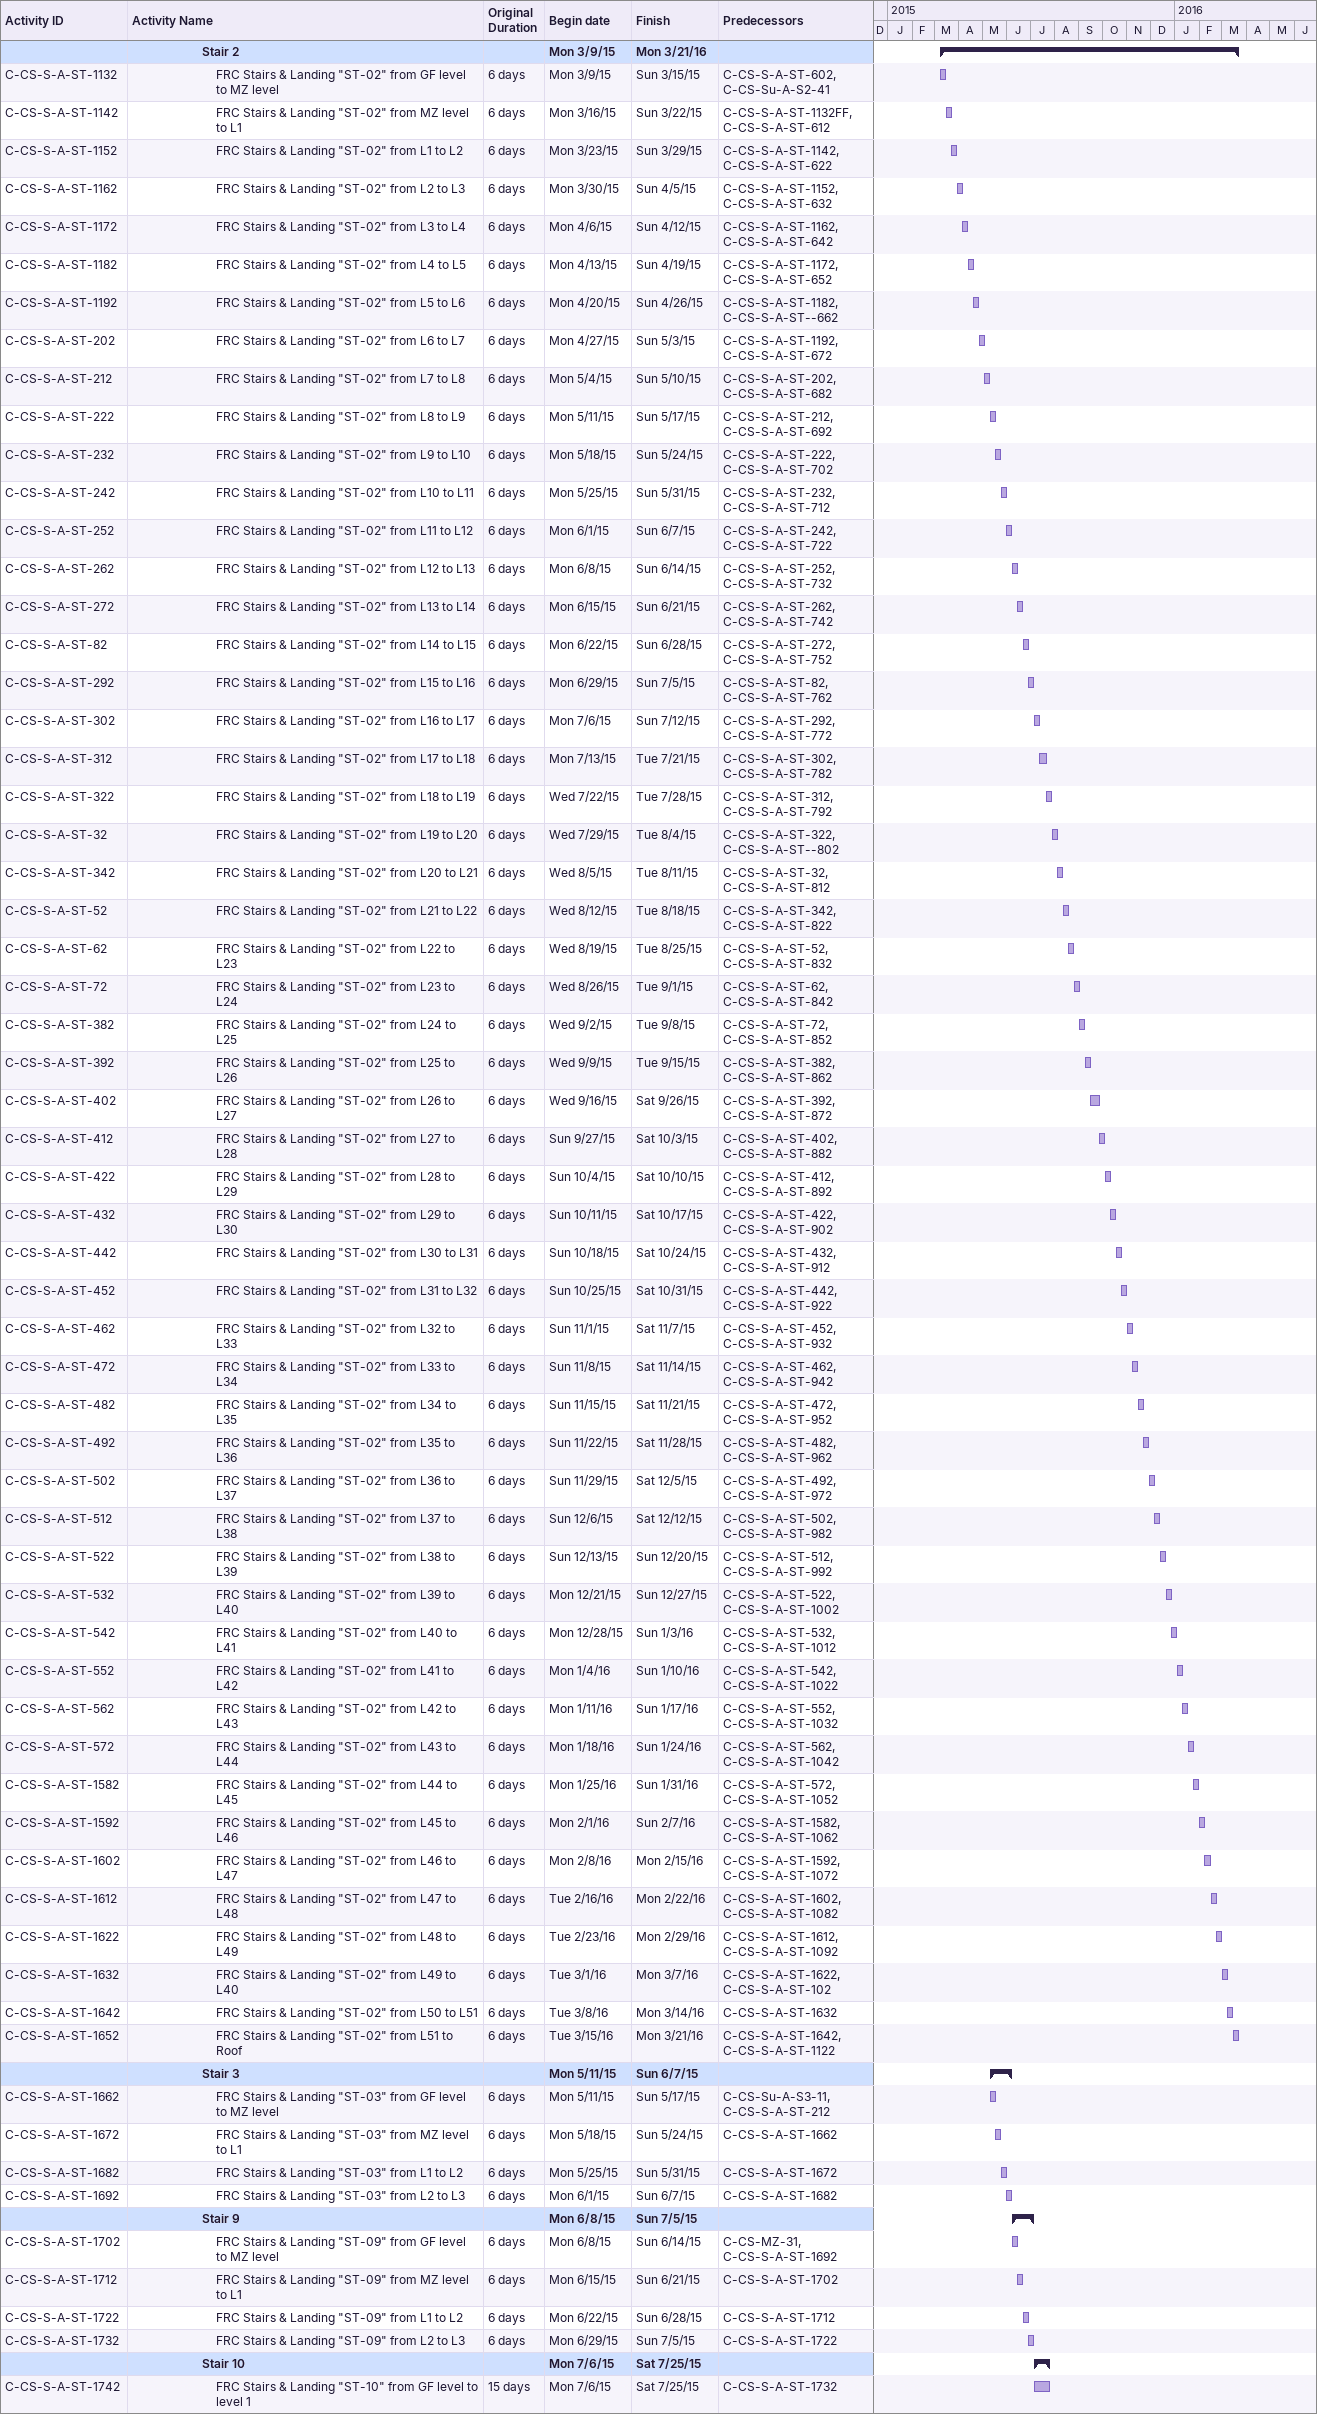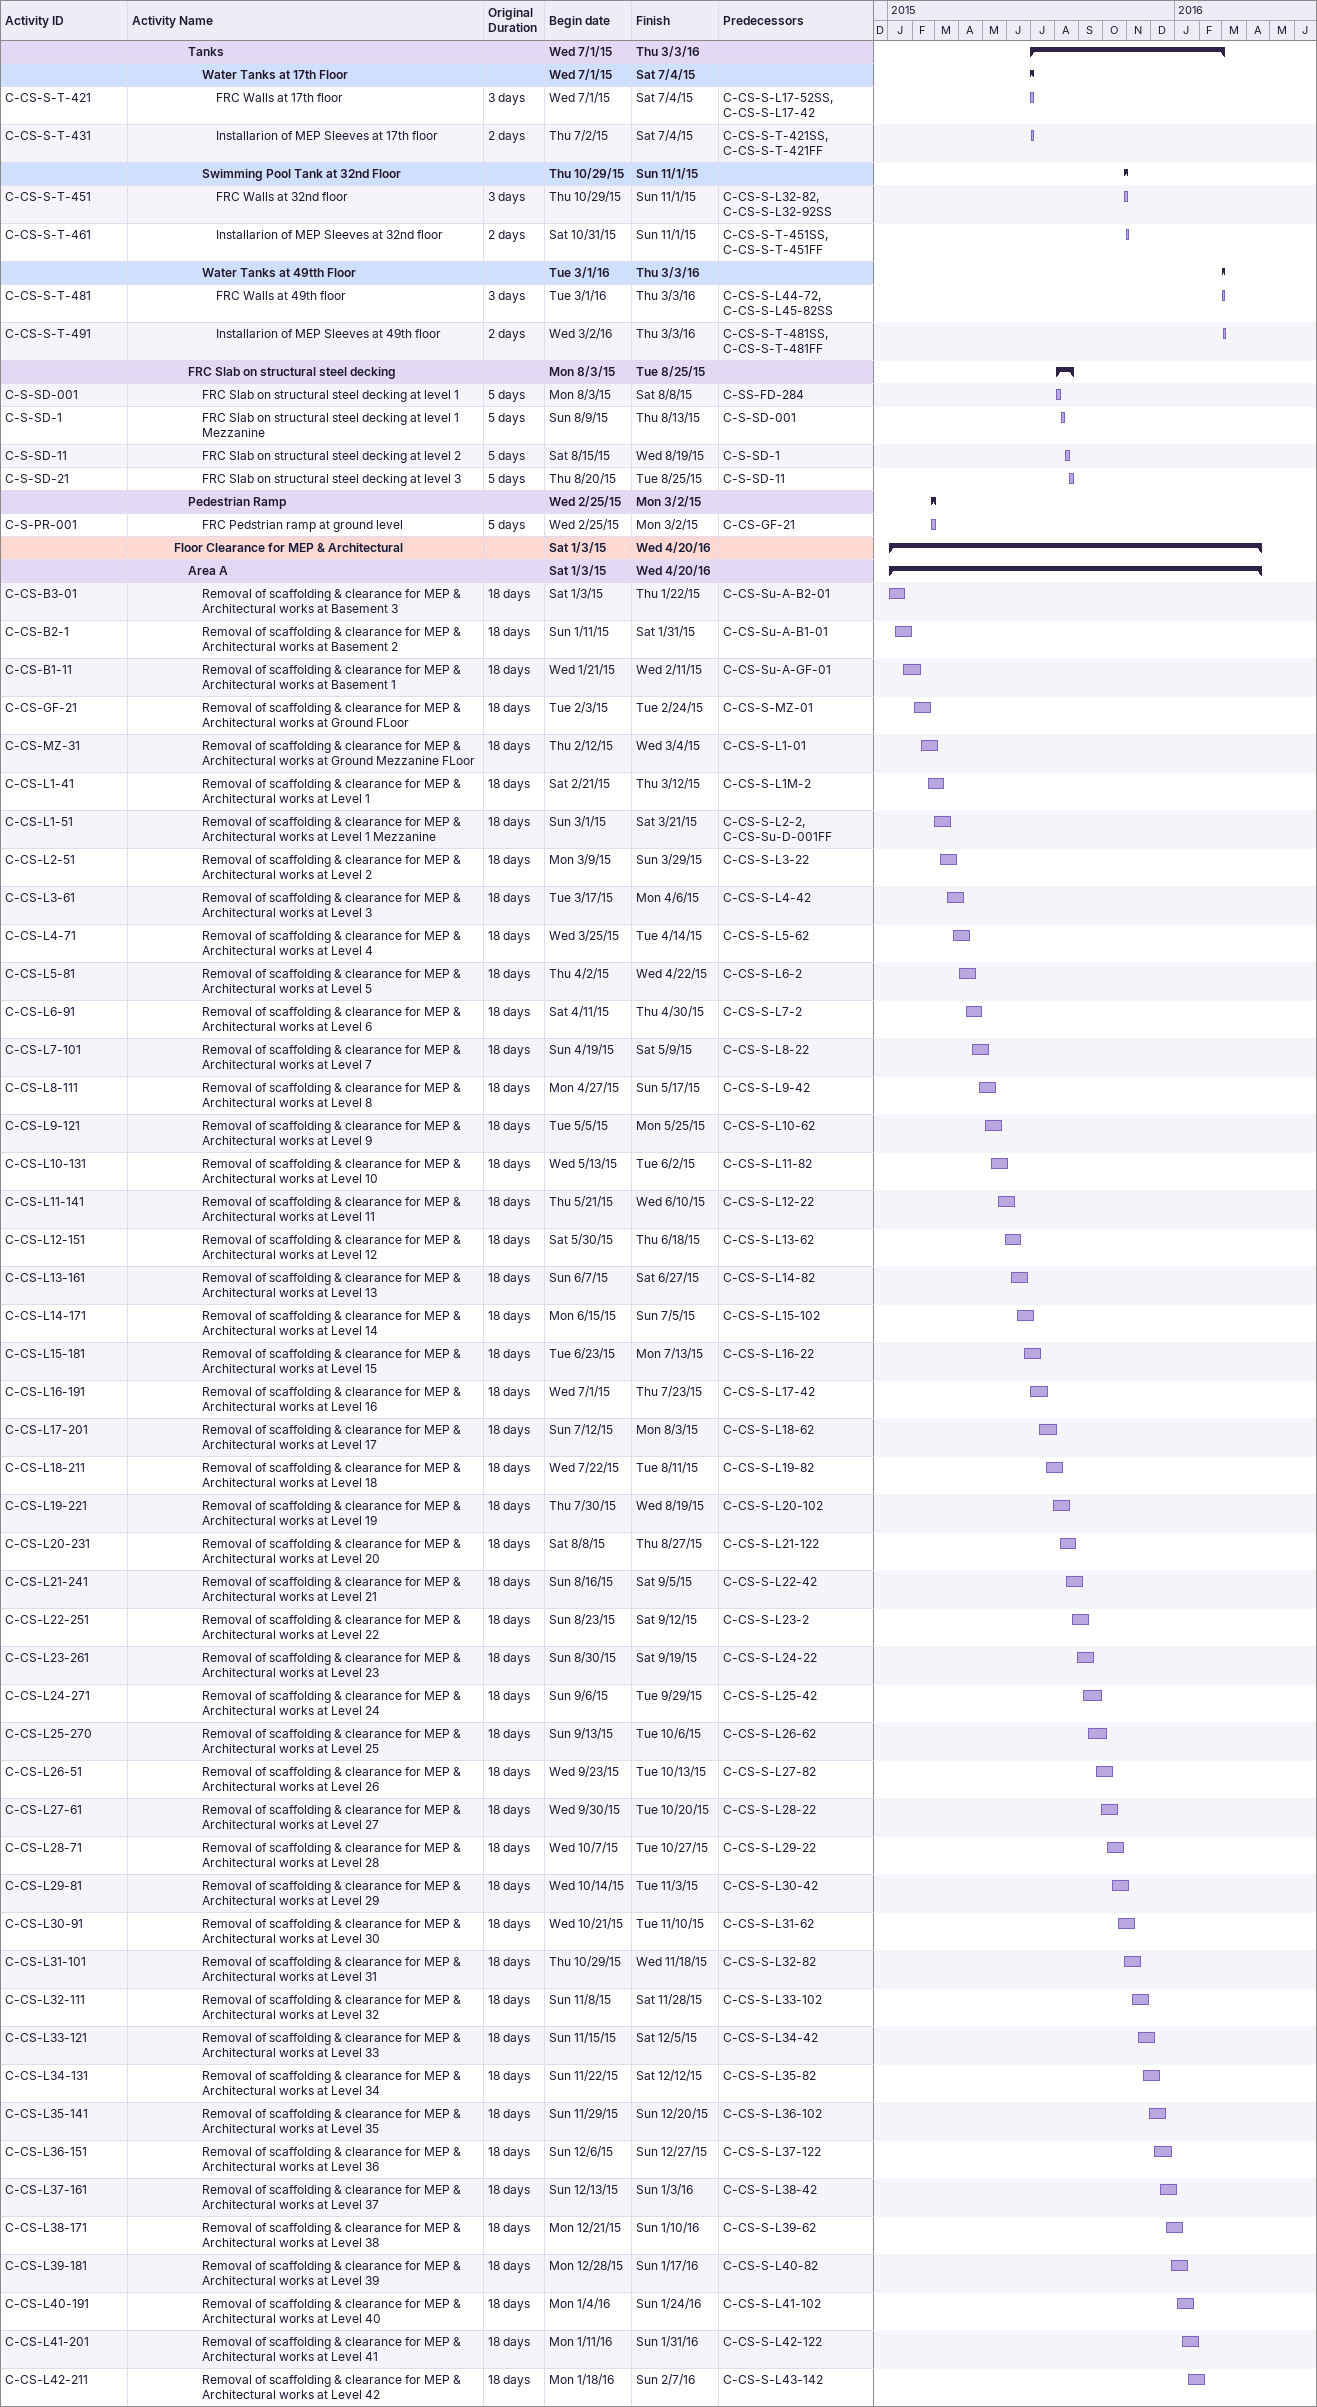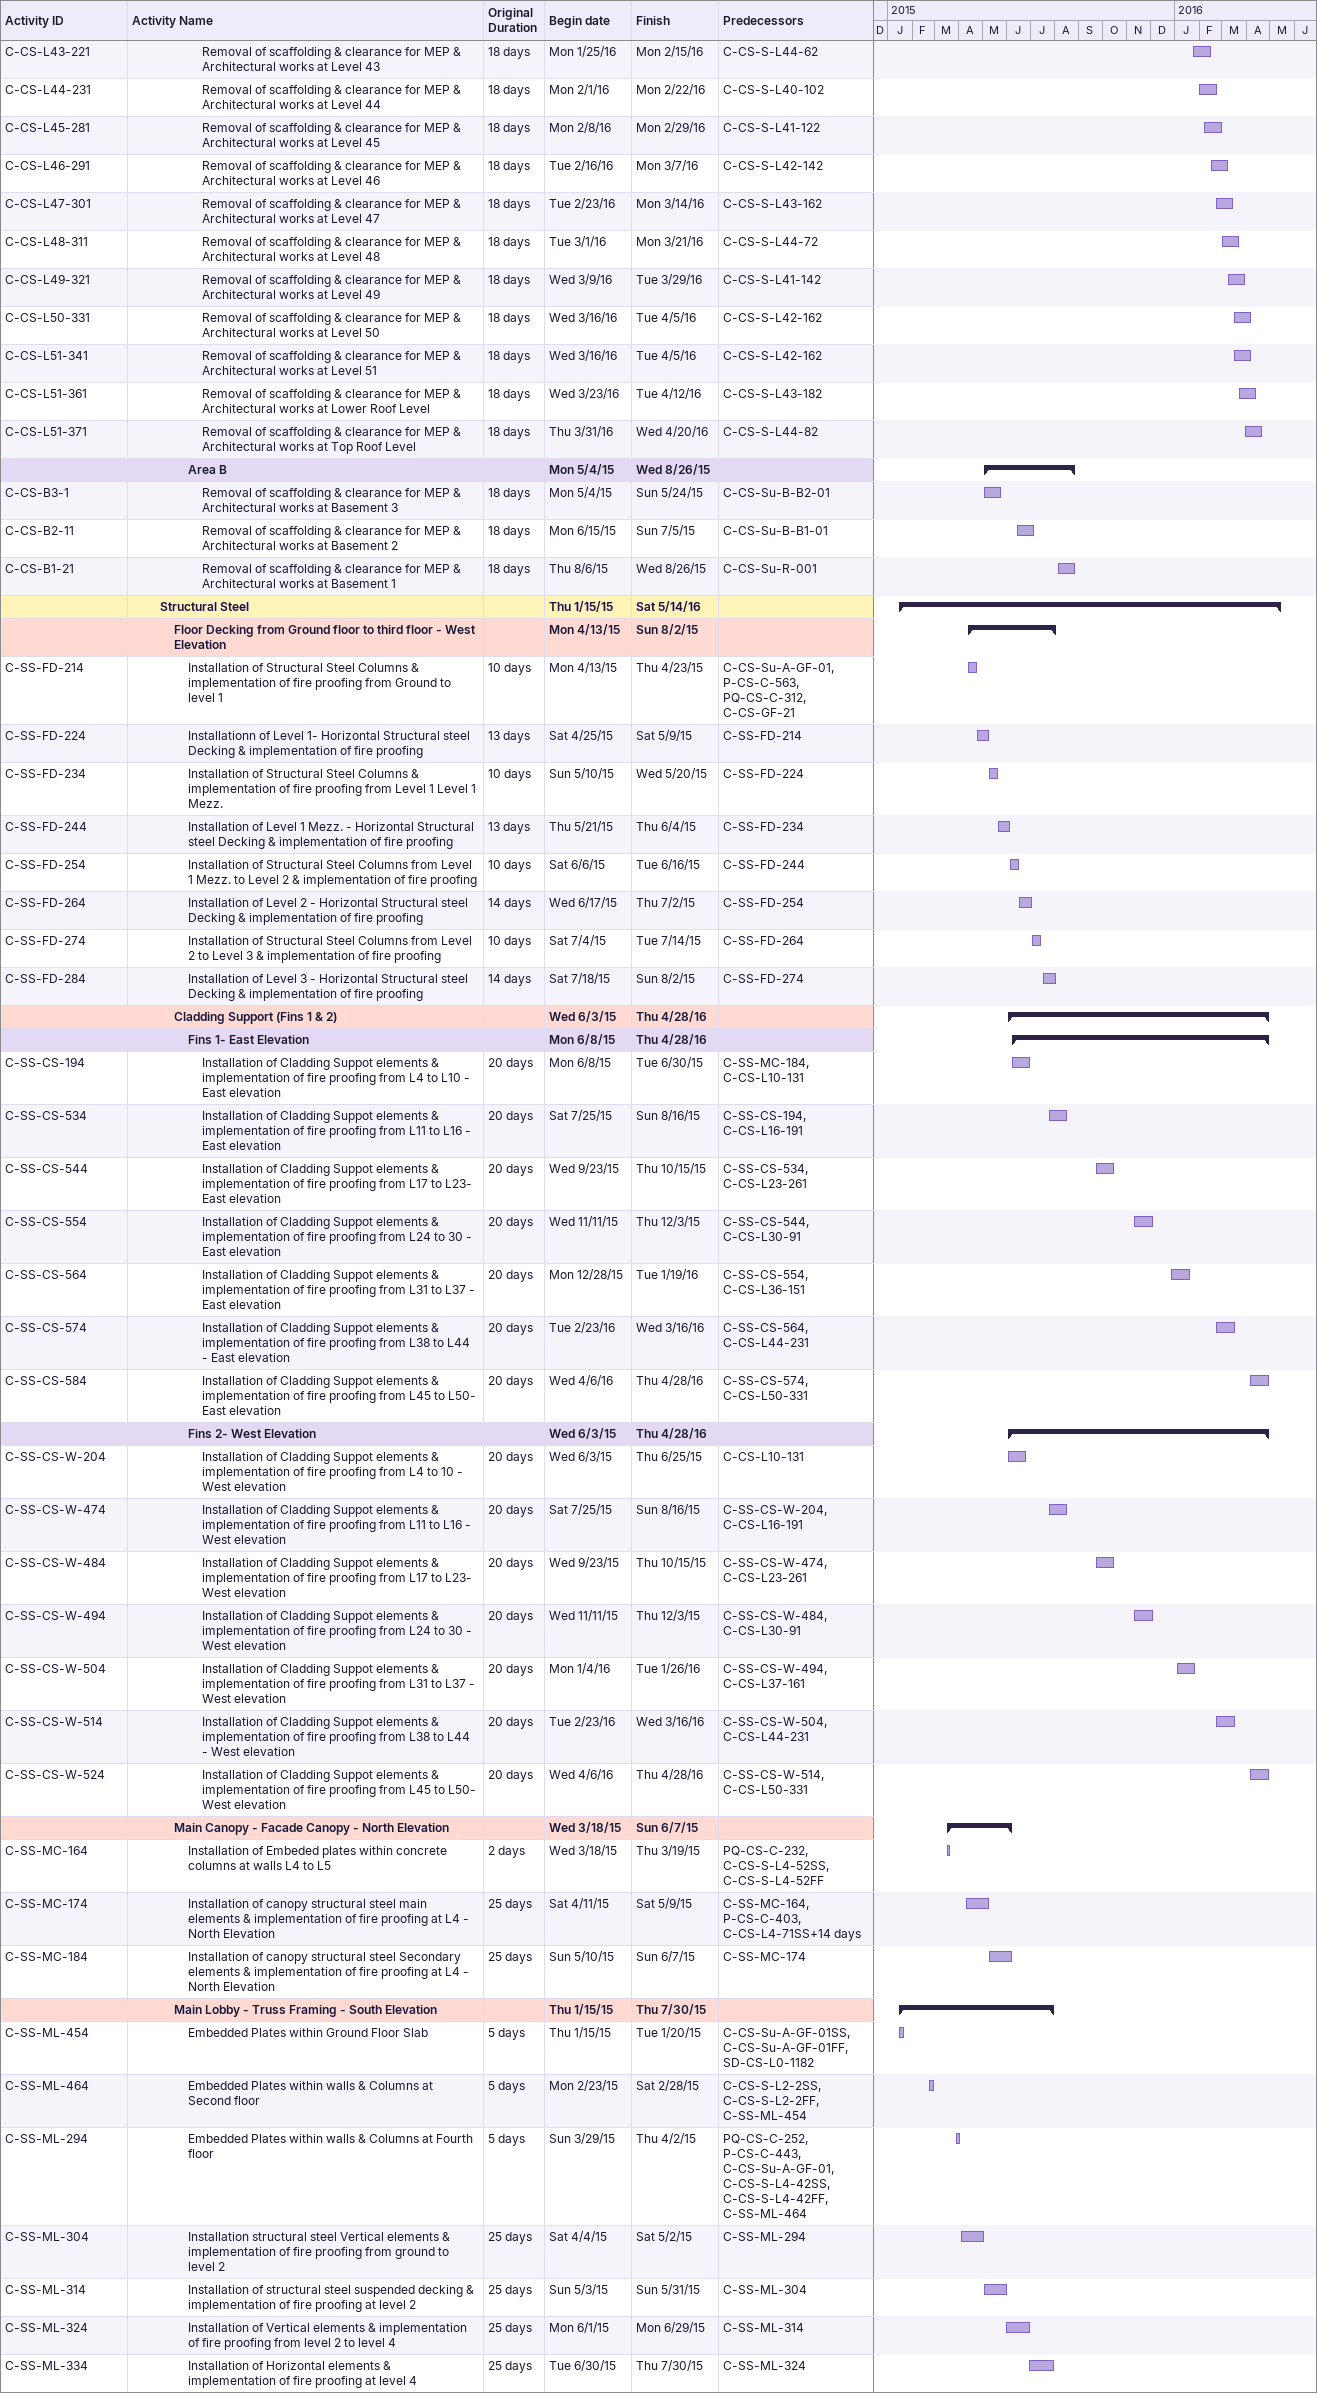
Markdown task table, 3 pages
| ID | Level | Task | Original duration | Start | Finish | Predecessors |
|---|---|---|---|---|---|---|
|  | 6 | **Stair 2** |  | 2015-03-09 | 2016-03-21 |  |
| C-CS-S-A-ST-1132 | 7 | FRC Stairs & Landing "ST-02" from GF level to MZ level | 6d | 2015-03-09 | 2015-03-15 | C-CS-S-A-ST-602, C-CS-Su-A-S2-41 |
| C-CS-S-A-ST-1142 | 7 | FRC Stairs & Landing "ST-02" from MZ level to L1 | 6d | 2015-03-16 | 2015-03-22 | C-CS-S-A-ST-1132FF, C-CS-S-A-ST-612 |
| C-CS-S-A-ST-1152 | 7 | FRC Stairs & Landing "ST-02" from L1 to L2 | 6d | 2015-03-23 | 2015-03-29 | C-CS-S-A-ST-1142, C-CS-S-A-ST-622 |
| C-CS-S-A-ST-1162 | 7 | FRC Stairs & Landing "ST-02" from L2 to L3 | 6d | 2015-03-30 | 2015-04-05 | C-CS-S-A-ST-1152, C-CS-S-A-ST-632 |
| C-CS-S-A-ST-1172 | 7 | FRC Stairs & Landing "ST-02" from L3 to L4 | 6d | 2015-04-06 | 2015-04-12 | C-CS-S-A-ST-1162, C-CS-S-A-ST-642 |
| C-CS-S-A-ST-1182 | 7 | FRC Stairs & Landing "ST-02" from L4 to L5 | 6d | 2015-04-13 | 2015-04-19 | C-CS-S-A-ST-1172, C-CS-S-A-ST-652 |
| C-CS-S-A-ST-1192 | 7 | FRC Stairs & Landing "ST-02" from L5 to L6 | 6d | 2015-04-20 | 2015-04-26 | C-CS-S-A-ST-1182, C-CS-S-A-ST--662 |
| C-CS-S-A-ST-202 | 7 | FRC Stairs & Landing "ST-02" from L6 to L7 | 6d | 2015-04-27 | 2015-05-03 | C-CS-S-A-ST-1192, C-CS-S-A-ST-672 |
| C-CS-S-A-ST-212 | 7 | FRC Stairs & Landing "ST-02" from L7 to L8 | 6d | 2015-05-04 | 2015-05-10 | C-CS-S-A-ST-202, C-CS-S-A-ST-682 |
| C-CS-S-A-ST-222 | 7 | FRC Stairs & Landing "ST-02" from L8 to L9 | 6d | 2015-05-11 | 2015-05-17 | C-CS-S-A-ST-212, C-CS-S-A-ST-692 |
| C-CS-S-A-ST-232 | 7 | FRC Stairs & Landing "ST-02" from L9 to L10 | 6d | 2015-05-18 | 2015-05-24 | C-CS-S-A-ST-222, C-CS-S-A-ST-702 |
| C-CS-S-A-ST-242 | 7 | FRC Stairs & Landing "ST-02" from L10 to L11 | 6d | 2015-05-25 | 2015-05-31 | C-CS-S-A-ST-232, C-CS-S-A-ST-712 |
| C-CS-S-A-ST-252 | 7 | FRC Stairs & Landing "ST-02" from L11 to L12 | 6d | 2015-06-01 | 2015-06-07 | C-CS-S-A-ST-242, C-CS-S-A-ST-722 |
| C-CS-S-A-ST-262 | 7 | FRC Stairs & Landing "ST-02" from L12 to L13 | 6d | 2015-06-08 | 2015-06-14 | C-CS-S-A-ST-252, C-CS-S-A-ST-732 |
| C-CS-S-A-ST-272 | 7 | FRC Stairs & Landing "ST-02" from L13 to L14 | 6d | 2015-06-15 | 2015-06-21 | C-CS-S-A-ST-262, C-CS-S-A-ST-742 |
| C-CS-S-A-ST-82 | 7 | FRC Stairs & Landing "ST-02" from L14 to L15 | 6d | 2015-06-22 | 2015-06-28 | C-CS-S-A-ST-272, C-CS-S-A-ST-752 |
| C-CS-S-A-ST-292 | 7 | FRC Stairs & Landing "ST-02" from L15 to L16 | 6d | 2015-06-29 | 2015-07-05 | C-CS-S-A-ST-82, C-CS-S-A-ST-762 |
| C-CS-S-A-ST-302 | 7 | FRC Stairs & Landing "ST-02" from L16 to L17 | 6d | 2015-07-06 | 2015-07-12 | C-CS-S-A-ST-292, C-CS-S-A-ST-772 |
| C-CS-S-A-ST-312 | 7 | FRC Stairs & Landing "ST-02" from L17 to L18 | 6d | 2015-07-13 | 2015-07-21 | C-CS-S-A-ST-302, C-CS-S-A-ST-782 |
| C-CS-S-A-ST-322 | 7 | FRC Stairs & Landing "ST-02" from L18 to L19 | 6d | 2015-07-22 | 2015-07-28 | C-CS-S-A-ST-312, C-CS-S-A-ST-792 |
| C-CS-S-A-ST-32 | 7 | FRC Stairs & Landing "ST-02" from L19 to L20 | 6d | 2015-07-29 | 2015-08-04 | C-CS-S-A-ST-322, C-CS-S-A-ST--802 |
| C-CS-S-A-ST-342 | 7 | FRC Stairs & Landing "ST-02" from L20 to L21 | 6d | 2015-08-05 | 2015-08-11 | C-CS-S-A-ST-32, C-CS-S-A-ST-812 |
| C-CS-S-A-ST-52 | 7 | FRC Stairs & Landing "ST-02" from L21 to L22 | 6d | 2015-08-12 | 2015-08-18 | C-CS-S-A-ST-342, C-CS-S-A-ST-822 |
| C-CS-S-A-ST-62 | 7 | FRC Stairs & Landing "ST-02" from L22 to L23 | 6d | 2015-08-19 | 2015-08-25 | C-CS-S-A-ST-52, C-CS-S-A-ST-832 |
| C-CS-S-A-ST-72 | 7 | FRC Stairs & Landing "ST-02" from L23 to L24 | 6d | 2015-08-26 | 2015-09-01 | C-CS-S-A-ST-62, C-CS-S-A-ST-842 |
| C-CS-S-A-ST-382 | 7 | FRC Stairs & Landing "ST-02" from L24 to L25 | 6d | 2015-09-02 | 2015-09-08 | C-CS-S-A-ST-72, C-CS-S-A-ST-852 |
| C-CS-S-A-ST-392 | 7 | FRC Stairs & Landing "ST-02" from L25 to L26 | 6d | 2015-09-09 | 2015-09-15 | C-CS-S-A-ST-382, C-CS-S-A-ST-862 |
| C-CS-S-A-ST-402 | 7 | FRC Stairs & Landing "ST-02" from L26 to L27 | 6d | 2015-09-16 | 2015-09-26 | C-CS-S-A-ST-392, C-CS-S-A-ST-872 |
| C-CS-S-A-ST-412 | 7 | FRC Stairs & Landing "ST-02" from L27 to L28 | 6d | 2015-09-27 | 2015-10-03 | C-CS-S-A-ST-402, C-CS-S-A-ST-882 |
| C-CS-S-A-ST-422 | 7 | FRC Stairs & Landing "ST-02" from L28 to L29 | 6d | 2015-10-04 | 2015-10-10 | C-CS-S-A-ST-412, C-CS-S-A-ST-892 |
| C-CS-S-A-ST-432 | 7 | FRC Stairs & Landing "ST-02" from L29 to L30 | 6d | 2015-10-11 | 2015-10-17 | C-CS-S-A-ST-422, C-CS-S-A-ST-902 |
| C-CS-S-A-ST-442 | 7 | FRC Stairs & Landing "ST-02" from L30 to L31 | 6d | 2015-10-18 | 2015-10-24 | C-CS-S-A-ST-432, C-CS-S-A-ST-912 |
| C-CS-S-A-ST-452 | 7 | FRC Stairs & Landing "ST-02" from L31 to L32 | 6d | 2015-10-25 | 2015-10-31 | C-CS-S-A-ST-442, C-CS-S-A-ST-922 |
| C-CS-S-A-ST-462 | 7 | FRC Stairs & Landing "ST-02" from L32 to L33 | 6d | 2015-11-01 | 2015-11-07 | C-CS-S-A-ST-452, C-CS-S-A-ST-932 |
| C-CS-S-A-ST-472 | 7 | FRC Stairs & Landing "ST-02" from L33 to L34 | 6d | 2015-11-08 | 2015-11-14 | C-CS-S-A-ST-462, C-CS-S-A-ST-942 |
| C-CS-S-A-ST-482 | 7 | FRC Stairs & Landing "ST-02" from L34 to L35 | 6d | 2015-11-15 | 2015-11-21 | C-CS-S-A-ST-472, C-CS-S-A-ST-952 |
| C-CS-S-A-ST-492 | 7 | FRC Stairs & Landing "ST-02" from L35 to L36 | 6d | 2015-11-22 | 2015-11-28 | C-CS-S-A-ST-482, C-CS-S-A-ST-962 |
| C-CS-S-A-ST-502 | 7 | FRC Stairs & Landing "ST-02" from L36 to L37 | 6d | 2015-11-29 | 2015-12-05 | C-CS-S-A-ST-492, C-CS-S-A-ST-972 |
| C-CS-S-A-ST-512 | 7 | FRC Stairs & Landing "ST-02" from L37 to L38 | 6d | 2015-12-06 | 2015-12-12 | C-CS-S-A-ST-502, C-CS-S-A-ST-982 |
| C-CS-S-A-ST-522 | 7 | FRC Stairs & Landing "ST-02" from L38 to L39 | 6d | 2015-12-13 | 2015-12-20 | C-CS-S-A-ST-512, C-CS-S-A-ST-992 |
| C-CS-S-A-ST-532 | 7 | FRC Stairs & Landing "ST-02" from L39 to L40 | 6d | 2015-12-21 | 2015-12-27 | C-CS-S-A-ST-522, C-CS-S-A-ST-1002 |
| C-CS-S-A-ST-542 | 7 | FRC Stairs & Landing "ST-02" from L40 to L41 | 6d | 2015-12-28 | 2016-01-03 | C-CS-S-A-ST-532, C-CS-S-A-ST-1012 |
| C-CS-S-A-ST-552 | 7 | FRC Stairs & Landing "ST-02" from L41 to L42 | 6d | 2016-01-04 | 2016-01-10 | C-CS-S-A-ST-542, C-CS-S-A-ST-1022 |
| C-CS-S-A-ST-562 | 7 | FRC Stairs & Landing "ST-02" from L42 to L43 | 6d | 2016-01-11 | 2016-01-17 | C-CS-S-A-ST-552, C-CS-S-A-ST-1032 |
| C-CS-S-A-ST-572 | 7 | FRC Stairs & Landing "ST-02" from L43 to L44 | 6d | 2016-01-18 | 2016-01-24 | C-CS-S-A-ST-562, C-CS-S-A-ST-1042 |
| C-CS-S-A-ST-1582 | 7 | FRC Stairs & Landing "ST-02" from L44 to L45 | 6d | 2016-01-25 | 2016-01-31 | C-CS-S-A-ST-572, C-CS-S-A-ST-1052 |
| C-CS-S-A-ST-1592 | 7 | FRC Stairs & Landing "ST-02" from L45 to L46 | 6d | 2016-02-01 | 2016-02-07 | C-CS-S-A-ST-1582, C-CS-S-A-ST-1062 |
| C-CS-S-A-ST-1602 | 7 | FRC Stairs & Landing "ST-02" from L46 to L47 | 6d | 2016-02-08 | 2016-02-15 | C-CS-S-A-ST-1592, C-CS-S-A-ST-1072 |
| C-CS-S-A-ST-1612 | 7 | FRC Stairs & Landing "ST-02" from L47 to L48 | 6d | 2016-02-16 | 2016-02-22 | C-CS-S-A-ST-1602, C-CS-S-A-ST-1082 |
| C-CS-S-A-ST-1622 | 7 | FRC Stairs & Landing "ST-02" from L48 to L49 | 6d | 2016-02-23 | 2016-02-29 | C-CS-S-A-ST-1612, C-CS-S-A-ST-1092 |
| C-CS-S-A-ST-1632 | 7 | FRC Stairs & Landing "ST-02" from L49 to L40 | 6d | 2016-03-01 | 2016-03-07 | C-CS-S-A-ST-1622, C-CS-S-A-ST-102 |
| C-CS-S-A-ST-1642 | 7 | FRC Stairs & Landing "ST-02" from L50 to L51 | 6d | 2016-03-08 | 2016-03-14 | C-CS-S-A-ST-1632 |
| C-CS-S-A-ST-1652 | 7 | FRC Stairs & Landing "ST-02" from L51 to Roof | 6d | 2016-03-15 | 2016-03-21 | C-CS-S-A-ST-1642, C-CS-S-A-ST-1122 |
|  | 6 | **Stair 3** |  | 2015-05-11 | 2015-06-07 |  |
| C-CS-S-A-ST-1662 | 7 | FRC Stairs & Landing "ST-03" from GF level to MZ level | 6d | 2015-05-11 | 2015-05-17 | C-CS-Su-A-S3-11, C-CS-S-A-ST-212 |
| C-CS-S-A-ST-1672 | 7 | FRC Stairs & Landing "ST-03" from MZ level to L1 | 6d | 2015-05-18 | 2015-05-24 | C-CS-S-A-ST-1662 |
| C-CS-S-A-ST-1682 | 7 | FRC Stairs & Landing "ST-03" from L1 to L2 | 6d | 2015-05-25 | 2015-05-31 | C-CS-S-A-ST-1672 |
| C-CS-S-A-ST-1692 | 7 | FRC Stairs & Landing "ST-03" from L2 to L3 | 6d | 2015-06-01 | 2015-06-07 | C-CS-S-A-ST-1682 |
|  | 6 | **Stair 9** |  | 2015-06-08 | 2015-07-05 |  |
| C-CS-S-A-ST-1702 | 7 | FRC Stairs & Landing "ST-09" from GF level to MZ level | 6d | 2015-06-08 | 2015-06-14 | C-CS-MZ-31, C-CS-S-A-ST-1692 |
| C-CS-S-A-ST-1712 | 7 | FRC Stairs & Landing "ST-09" from MZ level to L1 | 6d | 2015-06-15 | 2015-06-21 | C-CS-S-A-ST-1702 |
| C-CS-S-A-ST-1722 | 7 | FRC Stairs & Landing "ST-09" from L1 to L2 | 6d | 2015-06-22 | 2015-06-28 | C-CS-S-A-ST-1712 |
| C-CS-S-A-ST-1732 | 7 | FRC Stairs & Landing "ST-09" from L2 to L3 | 6d | 2015-06-29 | 2015-07-05 | C-CS-S-A-ST-1722 |
|  | 6 | **Stair 10** |  | 2015-07-06 | 2015-07-25 |  |
| C-CS-S-A-ST-1742 | 7 | FRC Stairs & Landing "ST-10" from GF level to level 1 | 15d | 2015-07-06 | 2015-07-25 | C-CS-S-A-ST-1732 |
|  | 5 | **Tanks** |  | 2015-07-01 | 2016-03-03 |  |
|  | 6 | **Water Tanks at 17th Floor** |  | 2015-07-01 | 2015-07-04 |  |
| C-CS-S-T-421 | 7 | FRC Walls at 17th floor | 3d | 2015-07-01 | 2015-07-04 | C-CS-S-L17-52SS, C-CS-S-L17-42 |
| C-CS-S-T-431 | 7 | Installarion of MEP Sleeves at 17th floor | 2d | 2015-07-02 | 2015-07-04 | C-CS-S-T-421SS, C-CS-S-T-421FF |
|  | 6 | **Swimming Pool Tank at 32nd Floor** |  | 2015-10-29 | 2015-11-01 |  |
| C-CS-S-T-451 | 7 | FRC Walls at 32nd floor | 3d | 2015-10-29 | 2015-11-01 | C-CS-S-L32-82, C-CS-S-L32-92SS |
| C-CS-S-T-461 | 7 | Installarion of MEP Sleeves at 32nd floor | 2d | 2015-10-31 | 2015-11-01 | C-CS-S-T-451SS, C-CS-S-T-451FF |
|  | 6 | **Water Tanks at 49tth Floor** |  | 2016-03-01 | 2016-03-03 |  |
| C-CS-S-T-481 | 7 | FRC Walls at 49th floor | 3d | 2016-03-01 | 2016-03-03 | C-CS-S-L44-72, C-CS-S-L45-82SS |
| C-CS-S-T-491 | 7 | Installarion of MEP Sleeves at 49th floor | 2d | 2016-03-02 | 2016-03-03 | C-CS-S-T-481SS, C-CS-S-T-481FF |
|  | 5 | **FRC Slab on structural steel decking** |  | 2015-08-03 | 2015-08-25 |  |
| C-S-SD-001 | 6 | FRC Slab on structural steel decking at level 1 | 5d | 2015-08-03 | 2015-08-08 | C-SS-FD-284 |
| C-S-SD-1 | 6 | FRC Slab on structural steel decking at level 1 Mezzanine | 5d | 2015-08-09 | 2015-08-13 | C-S-SD-001 |
| C-S-SD-11 | 6 | FRC Slab on structural steel decking at level 2 | 5d | 2015-08-15 | 2015-08-19 | C-S-SD-1 |
| C-S-SD-21 | 6 | FRC Slab on structural steel decking at level 3 | 5d | 2015-08-20 | 2015-08-25 | C-S-SD-11 |
|  | 5 | **Pedestrian Ramp** |  | 2015-02-25 | 2015-03-02 |  |
| C-S-PR-001 | 6 | FRC Pedstrian ramp at ground level | 5d | 2015-02-25 | 2015-03-02 | C-CS-GF-21 |
|  | 4 | **Floor Clearance for MEP & Architectural** |  | 2015-01-03 | 2016-04-20 |  |
|  | 5 | **Area A** |  | 2015-01-03 | 2016-04-20 |  |
| C-CS-B3-01 | 6 | Removal of scaffolding & clearance for MEP & Architectural works at Basement 3 | 18d | 2015-01-03 | 2015-01-22 | C-CS-Su-A-B2-01 |
| C-CS-B2-1 | 6 | Removal of scaffolding & clearance for MEP & Architectural works at Basement 2 | 18d | 2015-01-11 | 2015-01-31 | C-CS-Su-A-B1-01 |
| C-CS-B1-11 | 6 | Removal of scaffolding & clearance for MEP & Architectural works at Basement 1 | 18d | 2015-01-21 | 2015-02-11 | C-CS-Su-A-GF-01 |
| C-CS-GF-21 | 6 | Removal of scaffolding & clearance for MEP & Architectural works at Ground FLoor | 18d | 2015-02-03 | 2015-02-24 | C-CS-S-MZ-01 |
| C-CS-MZ-31 | 6 | Removal of scaffolding & clearance for MEP & Architectural works at Ground Mezzanine FLoor | 18d | 2015-02-12 | 2015-03-04 | C-CS-S-L1-01 |
| C-CS-L1-41 | 6 | Removal of scaffolding & clearance for MEP & Architectural works at Level 1 | 18d | 2015-02-21 | 2015-03-12 | C-CS-S-L1M-2 |
| C-CS-L1-51 | 6 | Removal of scaffolding & clearance for MEP & Architectural works at Level 1 Mezzanine | 18d | 2015-03-01 | 2015-03-21 | C-CS-S-L2-2, C-CS-Su-D-001FF |
| C-CS-L2-51 | 6 | Removal of scaffolding & clearance for MEP & Architectural works at Level 2 | 18d | 2015-03-09 | 2015-03-29 | C-CS-S-L3-22 |
| C-CS-L3-61 | 6 | Removal of scaffolding & clearance for MEP & Architectural works at Level 3 | 18d | 2015-03-17 | 2015-04-06 | C-CS-S-L4-42 |
| C-CS-L4-71 | 6 | Removal of scaffolding & clearance for MEP & Architectural works at Level 4 | 18d | 2015-03-25 | 2015-04-14 | C-CS-S-L5-62 |
| C-CS-L5-81 | 6 | Removal of scaffolding & clearance for MEP & Architectural works at Level 5 | 18d | 2015-04-02 | 2015-04-22 | C-CS-S-L6-2 |
| C-CS-L6-91 | 6 | Removal of scaffolding & clearance for MEP & Architectural works at Level 6 | 18d | 2015-04-11 | 2015-04-30 | C-CS-S-L7-2 |
| C-CS-L7-101 | 6 | Removal of scaffolding & clearance for MEP & Architectural works at Level 7 | 18d | 2015-04-19 | 2015-05-09 | C-CS-S-L8-22 |
| C-CS-L8-111 | 6 | Removal of scaffolding & clearance for MEP & Architectural works at Level 8 | 18d | 2015-04-27 | 2015-05-17 | C-CS-S-L9-42 |
| C-CS-L9-121 | 6 | Removal of scaffolding & clearance for MEP & Architectural works at Level 9 | 18d | 2015-05-05 | 2015-05-25 | C-CS-S-L10-62 |
| C-CS-L10-131 | 6 | Removal of scaffolding & clearance for MEP & Architectural works at Level 10 | 18d | 2015-05-13 | 2015-06-02 | C-CS-S-L11-82 |
| C-CS-L11-141 | 6 | Removal of scaffolding & clearance for MEP & Architectural works at Level 11 | 18d | 2015-05-21 | 2015-06-10 | C-CS-S-L12-22 |
| C-CS-L12-151 | 6 | Removal of scaffolding & clearance for MEP & Architectural works at Level 12 | 18d | 2015-05-30 | 2015-06-18 | C-CS-S-L13-62 |
| C-CS-L13-161 | 6 | Removal of scaffolding & clearance for MEP & Architectural works at Level 13 | 18d | 2015-06-07 | 2015-06-27 | C-CS-S-L14-82 |
| C-CS-L14-171 | 6 | Removal of scaffolding & clearance for MEP & Architectural works at Level 14 | 18d | 2015-06-15 | 2015-07-05 | C-CS-S-L15-102 |
| C-CS-L15-181 | 6 | Removal of scaffolding & clearance for MEP & Architectural works at Level 15 | 18d | 2015-06-23 | 2015-07-13 | C-CS-S-L16-22 |
| C-CS-L16-191 | 6 | Removal of scaffolding & clearance for MEP & Architectural works at Level 16 | 18d | 2015-07-01 | 2015-07-23 | C-CS-S-L17-42 |
| C-CS-L17-201 | 6 | Removal of scaffolding & clearance for MEP & Architectural works at Level 17 | 18d | 2015-07-12 | 2015-08-03 | C-CS-S-L18-62 |
| C-CS-L18-211 | 6 | Removal of scaffolding & clearance for MEP & Architectural works at Level 18 | 18d | 2015-07-22 | 2015-08-11 | C-CS-S-L19-82 |
| C-CS-L19-221 | 6 | Removal of scaffolding & clearance for MEP & Architectural works at Level 19 | 18d | 2015-07-30 | 2015-08-19 | C-CS-S-L20-102 |
| C-CS-L20-231 | 6 | Removal of scaffolding & clearance for MEP & Architectural works at Level 20 | 18d | 2015-08-08 | 2015-08-27 | C-CS-S-L21-122 |
| C-CS-L21-241 | 6 | Removal of scaffolding & clearance for MEP & Architectural works at Level 21 | 18d | 2015-08-16 | 2015-09-05 | C-CS-S-L22-42 |
| C-CS-L22-251 | 6 | Removal of scaffolding & clearance for MEP & Architectural works at Level 22 | 18d | 2015-08-23 | 2015-09-12 | C-CS-S-L23-2 |
| C-CS-L23-261 | 6 | Removal of scaffolding & clearance for MEP & Architectural works at Level 23 | 18d | 2015-08-30 | 2015-09-19 | C-CS-S-L24-22 |
| C-CS-L24-271 | 6 | Removal of scaffolding & clearance for MEP & Architectural works at Level 24 | 18d | 2015-09-06 | 2015-09-29 | C-CS-S-L25-42 |
| C-CS-L25-270 | 6 | Removal of scaffolding & clearance for MEP & Architectural works at Level 25 | 18d | 2015-09-13 | 2015-10-06 | C-CS-S-L26-62 |
| C-CS-L26-51 | 6 | Removal of scaffolding & clearance for MEP & Architectural works at Level 26 | 18d | 2015-09-23 | 2015-10-13 | C-CS-S-L27-82 |
| C-CS-L27-61 | 6 | Removal of scaffolding & clearance for MEP & Architectural works at Level 27 | 18d | 2015-09-30 | 2015-10-20 | C-CS-S-L28-22 |
| C-CS-L28-71 | 6 | Removal of scaffolding & clearance for MEP & Architectural works at Level 28 | 18d | 2015-10-07 | 2015-10-27 | C-CS-S-L29-22 |
| C-CS-L29-81 | 6 | Removal of scaffolding & clearance for MEP & Architectural works at Level 29 | 18d | 2015-10-14 | 2015-11-03 | C-CS-S-L30-42 |
| C-CS-L30-91 | 6 | Removal of scaffolding & clearance for MEP & Architectural works at Level 30 | 18d | 2015-10-21 | 2015-11-10 | C-CS-S-L31-62 |
| C-CS-L31-101 | 6 | Removal of scaffolding & clearance for MEP & Architectural works at Level 31 | 18d | 2015-10-29 | 2015-11-18 | C-CS-S-L32-82 |
| C-CS-L32-111 | 6 | Removal of scaffolding & clearance for MEP & Architectural works at Level 32 | 18d | 2015-11-08 | 2015-11-28 | C-CS-S-L33-102 |
| C-CS-L33-121 | 6 | Removal of scaffolding & clearance for MEP & Architectural works at Level 33 | 18d | 2015-11-15 | 2015-12-05 | C-CS-S-L34-42 |
| C-CS-L34-131 | 6 | Removal of scaffolding & clearance for MEP & Architectural works at Level 34 | 18d | 2015-11-22 | 2015-12-12 | C-CS-S-L35-82 |
| C-CS-L35-141 | 6 | Removal of scaffolding & clearance for MEP & Architectural works at Level 35 | 18d | 2015-11-29 | 2015-12-20 | C-CS-S-L36-102 |
| C-CS-L36-151 | 6 | Removal of scaffolding & clearance for MEP & Architectural works at Level 36 | 18d | 2015-12-06 | 2015-12-27 | C-CS-S-L37-122 |
| C-CS-L37-161 | 6 | Removal of scaffolding & clearance for MEP & Architectural works at Level 37 | 18d | 2015-12-13 | 2016-01-03 | C-CS-S-L38-42 |
| C-CS-L38-171 | 6 | Removal of scaffolding & clearance for MEP & Architectural works at Level 38 | 18d | 2015-12-21 | 2016-01-10 | C-CS-S-L39-62 |
| C-CS-L39-181 | 6 | Removal of scaffolding & clearance for MEP & Architectural works at Level 39 | 18d | 2015-12-28 | 2016-01-17 | C-CS-S-L40-82 |
| C-CS-L40-191 | 6 | Removal of scaffolding & clearance for MEP & Architectural works at Level 40 | 18d | 2016-01-04 | 2016-01-24 | C-CS-S-L41-102 |
| C-CS-L41-201 | 6 | Removal of scaffolding & clearance for MEP & Architectural works at Level 41 | 18d | 2016-01-11 | 2016-01-31 | C-CS-S-L42-122 |
| C-CS-L42-211 | 6 | Removal of scaffolding & clearance for MEP & Architectural works at Level 42 | 18d | 2016-01-18 | 2016-02-07 | C-CS-S-L43-142 |
| C-CS-L43-221 | 6 | Removal of scaffolding & clearance for MEP & Architectural works at Level 43 | 18d | 2016-01-25 | 2016-02-15 | C-CS-S-L44-62 |
| C-CS-L44-231 | 6 | Removal of scaffolding & clearance for MEP & Architectural works at Level 44 | 18d | 2016-02-01 | 2016-02-22 | C-CS-S-L40-102 |
| C-CS-L45-281 | 6 | Removal of scaffolding & clearance for MEP & Architectural works at Level 45 | 18d | 2016-02-08 | 2016-02-29 | C-CS-S-L41-122 |
| C-CS-L46-291 | 6 | Removal of scaffolding & clearance for MEP & Architectural works at Level 46 | 18d | 2016-02-16 | 2016-03-07 | C-CS-S-L42-142 |
| C-CS-L47-301 | 6 | Removal of scaffolding & clearance for MEP & Architectural works at Level 47 | 18d | 2016-02-23 | 2016-03-14 | C-CS-S-L43-162 |
| C-CS-L48-311 | 6 | Removal of scaffolding & clearance for MEP & Architectural works at Level 48 | 18d | 2016-03-01 | 2016-03-21 | C-CS-S-L44-72 |
| C-CS-L49-321 | 6 | Removal of scaffolding & clearance for MEP & Architectural works at Level 49 | 18d | 2016-03-09 | 2016-03-29 | C-CS-S-L41-142 |
| C-CS-L50-331 | 6 | Removal of scaffolding & clearance for MEP & Architectural works at Level 50 | 18d | 2016-03-16 | 2016-04-05 | C-CS-S-L42-162 |
| C-CS-L51-341 | 6 | Removal of scaffolding & clearance for MEP & Architectural works at Level 51 | 18d | 2016-03-16 | 2016-04-05 | C-CS-S-L42-162 |
| C-CS-L51-361 | 6 | Removal of scaffolding & clearance for MEP & Architectural works at Lower Roof Level | 18d | 2016-03-23 | 2016-04-12 | C-CS-S-L43-182 |
| C-CS-L51-371 | 6 | Removal of scaffolding & clearance for MEP & Architectural works at Top Roof Level | 18d | 2016-03-31 | 2016-04-20 | C-CS-S-L44-82 |
|  | 5 | **Area B** |  | 2015-05-04 | 2015-08-26 |  |
| C-CS-B3-1 | 6 | Removal of scaffolding & clearance for MEP & Architectural works at Basement 3 | 18d | 2015-05-04 | 2015-05-24 | C-CS-Su-B-B2-01 |
| C-CS-B2-11 | 6 | Removal of scaffolding & clearance for MEP & Architectural works at Basement 2 | 18d | 2015-06-15 | 2015-07-05 | C-CS-Su-B-B1-01 |
| C-CS-B1-21 | 6 | Removal of scaffolding & clearance for MEP & Architectural works at Basement 1 | 18d | 2015-08-06 | 2015-08-26 | C-CS-Su-R-001 |
|  | 3 | **Structural Steel** |  | 2015-01-15 | 2016-05-14 |  |
|  | 4 | **Floor Decking from Ground floor to third floor - West Elevation** |  | 2015-04-13 | 2015-08-02 |  |
| C-SS-FD-214 | 5 | Installation of Structural Steel Columns & implementation of fire proofing from Ground to level 1 | 10d | 2015-04-13 | 2015-04-23 | C-CS-Su-A-GF-01, P-CS-C-563, PQ-CS-C-312, C-CS-GF-21 |
| C-SS-FD-224 | 5 | Installationn of Level 1- Horizontal Structural steel Decking & implementation of fire proofing | 13d | 2015-04-25 | 2015-05-09 | C-SS-FD-214 |
| C-SS-FD-234 | 5 | Installation of Structural Steel Columns & implementation of fire proofing from Level 1 Level 1 Mezz. | 10d | 2015-05-10 | 2015-05-20 | C-SS-FD-224 |
| C-SS-FD-244 | 5 | Installation of Level 1 Mezz. - Horizontal Structural steel Decking & implementation of fire proofing | 13d | 2015-05-21 | 2015-06-04 | C-SS-FD-234 |
| C-SS-FD-254 | 5 | Installation of Structural Steel Columns from Level 1 Mezz. to Level 2 & implementation of fire proofing | 10d | 2015-06-06 | 2015-06-16 | C-SS-FD-244 |
| C-SS-FD-264 | 5 | Installation of Level 2 - Horizontal Structural steel Decking & implementation of fire proofing | 14d | 2015-06-17 | 2015-07-02 | C-SS-FD-254 |
| C-SS-FD-274 | 5 | Installation of Structural Steel Columns from Level 2 to Level 3 & implementation of fire proofing | 10d | 2015-07-04 | 2015-07-14 | C-SS-FD-264 |
| C-SS-FD-284 | 5 | Installation of Level 3 - Horizontal Structural steel Decking & implementation of fire proofing | 14d | 2015-07-18 | 2015-08-02 | C-SS-FD-274 |
|  | 4 | **Cladding Support (Fins 1 & 2)** |  | 2015-06-03 | 2016-04-28 |  |
|  | 5 | **Fins 1- East Elevation** |  | 2015-06-08 | 2016-04-28 |  |
| C-SS-CS-194 | 6 | Installation of Cladding Suppot elements & implementation of fire proofing from L4 to L10 - East elevation | 20d | 2015-06-08 | 2015-06-30 | C-SS-MC-184, C-CS-L10-131 |
| C-SS-CS-534 | 6 | Installation of Cladding Suppot elements & implementation of fire proofing from L11 to L16 - East elevation | 20d | 2015-07-25 | 2015-08-16 | C-SS-CS-194, C-CS-L16-191 |
| C-SS-CS-544 | 6 | Installation of Cladding Suppot elements & implementation of fire proofing from L17 to L23- East elevation | 20d | 2015-09-23 | 2015-10-15 | C-SS-CS-534, C-CS-L23-261 |
| C-SS-CS-554 | 6 | Installation of Cladding Suppot elements & implementation of fire proofing from L24 to 30 - East elevation | 20d | 2015-11-11 | 2015-12-03 | C-SS-CS-544, C-CS-L30-91 |
| C-SS-CS-564 | 6 | Installation of Cladding Suppot elements & implementation of fire proofing from L31 to L37 - East elevation | 20d | 2015-12-28 | 2016-01-19 | C-SS-CS-554, C-CS-L36-151 |
| C-SS-CS-574 | 6 | Installation of Cladding Suppot elements & implementation of fire proofing from L38 to L44 - East elevation | 20d | 2016-02-23 | 2016-03-16 | C-SS-CS-564, C-CS-L44-231 |
| C-SS-CS-584 | 6 | Installation of Cladding Suppot elements & implementation of fire proofing from L45 to L50- East elevation | 20d | 2016-04-06 | 2016-04-28 | C-SS-CS-574, C-CS-L50-331 |
|  | 5 | **Fins 2- West Elevation** |  | 2015-06-03 | 2016-04-28 |  |
| C-SS-CS-W-204 | 6 | Installation of Cladding Suppot elements & implementation of fire proofing from L4 to 10 - West elevation | 20d | 2015-06-03 | 2015-06-25 | C-CS-L10-131 |
| C-SS-CS-W-474 | 6 | Installation of Cladding Suppot elements & implementation of fire proofing from L11 to L16 - West elevation | 20d | 2015-07-25 | 2015-08-16 | C-SS-CS-W-204, C-CS-L16-191 |
| C-SS-CS-W-484 | 6 | Installation of Cladding Suppot elements & implementation of fire proofing from L17 to L23- West elevation | 20d | 2015-09-23 | 2015-10-15 | C-SS-CS-W-474, C-CS-L23-261 |
| C-SS-CS-W-494 | 6 | Installation of Cladding Suppot elements & implementation of fire proofing from L24 to 30 - West elevation | 20d | 2015-11-11 | 2015-12-03 | C-SS-CS-W-484, C-CS-L30-91 |
| C-SS-CS-W-504 | 6 | Installation of Cladding Suppot elements & implementation of fire proofing from L31 to L37 - West elevation | 20d | 2016-01-04 | 2016-01-26 | C-SS-CS-W-494, C-CS-L37-161 |
| C-SS-CS-W-514 | 6 | Installation of Cladding Suppot elements & implementation of fire proofing from L38 to L44 - West elevation | 20d | 2016-02-23 | 2016-03-16 | C-SS-CS-W-504, C-CS-L44-231 |
| C-SS-CS-W-524 | 6 | Installation of Cladding Suppot elements & implementation of fire proofing from L45 to L50- West elevation | 20d | 2016-04-06 | 2016-04-28 | C-SS-CS-W-514, C-CS-L50-331 |
|  | 4 | **Main Canopy - Facade Canopy - North Elevation** |  | 2015-03-18 | 2015-06-07 |  |
| C-SS-MC-164 | 5 | Installation of Embeded plates within concrete columns at walls L4 to L5 | 2d | 2015-03-18 | 2015-03-19 | PQ-CS-C-232, C-CS-S-L4-52SS, C-CS-S-L4-52FF |
| C-SS-MC-174 | 5 | Installation of canopy structural steel main elements & implementation of fire proofing at L4 - North Elevation | 25d | 2015-04-11 | 2015-05-09 | C-SS-MC-164, P-CS-C-403, C-CS-L4-71SS+14d |
| C-SS-MC-184 | 5 | Installation of canopy structural steel Secondary elements & implementation of fire proofing at L4 - North Elevation | 25d | 2015-05-10 | 2015-06-07 | C-SS-MC-174 |
|  | 4 | **Main Lobby - Truss Framing - South Elevation** |  | 2015-01-15 | 2015-07-30 |  |
| C-SS-ML-454 | 5 | Embedded Plates within Ground Floor Slab | 5d | 2015-01-15 | 2015-01-20 | C-CS-Su-A-GF-01SS, C-CS-Su-A-GF-01FF, SD-CS-L0-1182 |
| C-SS-ML-464 | 5 | Embedded Plates within walls & Columns at Second floor | 5d | 2015-02-23 | 2015-02-28 | C-CS-S-L2-2SS, C-CS-S-L2-2FF, C-SS-ML-454 |
| C-SS-ML-294 | 5 | Embedded Plates within walls & Columns at Fourth floor | 5d | 2015-03-29 | 2015-04-02 | PQ-CS-C-252, P-CS-C-443, C-CS-Su-A-GF-01, C-CS-S-L4-42SS, C-CS-S-L4-42FF, C-SS-ML-464 |
| C-SS-ML-304 | 5 | Installation structural steel Vertical elements & implementation of fire proofing from ground to level 2 | 25d | 2015-04-04 | 2015-05-02 | C-SS-ML-294 |
| C-SS-ML-314 | 5 | Installation of structural steel suspended decking & implementation of fire proofing at level 2 | 25d | 2015-05-03 | 2015-05-31 | C-SS-ML-304 |
| C-SS-ML-324 | 5 | Installation of Vertical elements & implementation of fire proofing from level 2 to level 4 | 25d | 2015-06-01 | 2015-06-29 | C-SS-ML-314 |
| C-SS-ML-334 | 5 | Installation of Horizontal elements & implementation of fire proofing at level 4 | 25d | 2015-06-30 | 2015-07-30 | C-SS-ML-324 |
